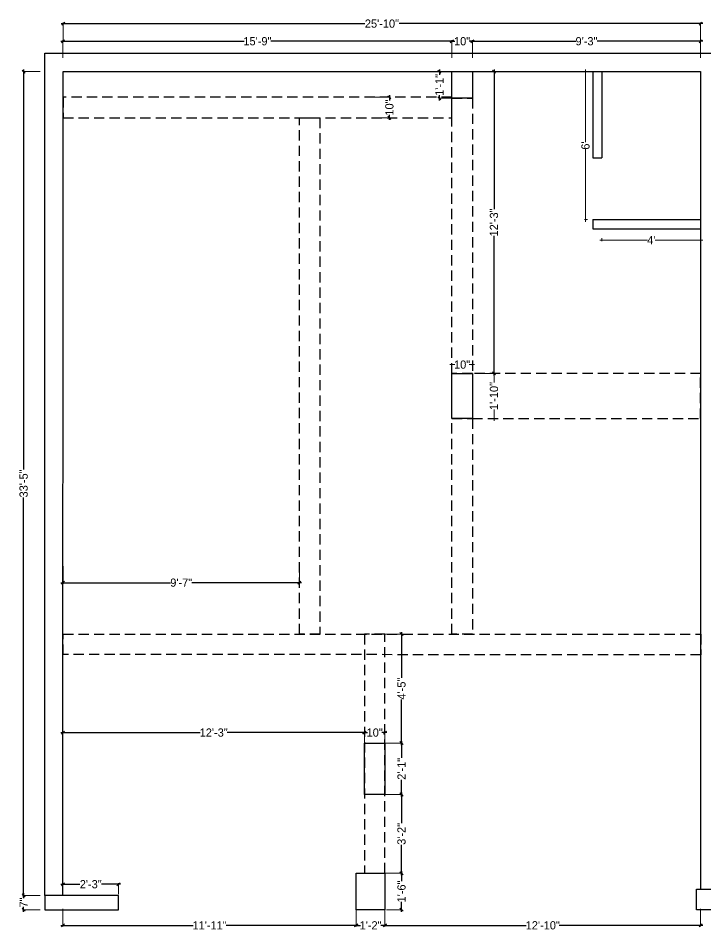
# Model space of a CAD drawing. Header units: millimetres. Extents: x 56222 to 3066687, y -650199 to -121287.
# Drawn here: x 134561.9 to 134896.3, y -183305.5 to -182861.8 of the extents above; entities that cross this region are included whole.
import ezdxf

# ---------------------------------------------------------------- set-up
doc = ezdxf.new("R2010")
doc.units = ezdxf.units.MM
doc.header["$MEASUREMENT"] = 0
doc.header["$PDMODE"] = 35
doc.linetypes.add('DASHED', pattern=[0.75, 0.5, -0.25])
doc.layers.get('Defpoints').update_dxf_attribs({"color": 220})
for name, color, linetype, lineweight in [('BEAM', 7, 'DASHED', 30), ('COLUMN', 1, 'Continuous', 30), ('dim', 5, 'Continuous', 20), ('wall', 7, 'Continuous', 30)]:
    doc.layers.add(name, color=color, linetype=linetype, lineweight=lineweight)
doc.styles.add('century g', font='GOTHIC.TTF')
doc.dimstyles.new('Archana', dxfattribs={"dimtxt": 2, "dimasz": 0.75, "dimexe": 0.5, "dimexo": 0.5, "dimgap": 0, "dimtad": 0, "dimzin": 0, "dimdsep": 46, "dimlunit": 4, "dimtxsty": 'century g', "dimblk": 'OBLIQUE', "dimcen": 0, "dimdle": 1, "dimclrd": 256, "dimclre": 256, "dimclrt": 256, "dimadec": 0, "dimazin": 0, "dimtfac": 1, "dimtofl": 0, "dimtmove": 1, "dimatfit": 3, "dimfxl": 1, "dimfxlon": 1, "dimtolj": 1, "dimtzin": 0, "dimlwd": -1, "dimlwe": -1, "dimarcsym": 0})

# ---------------------------------------------------------------- blocks, each defined once
blk = doc.blocks.new('_Oblique')
at = {"layer": 'wall', "color": 0, "lineweight": -2}
blk.add_line((-0.5, -0.5), (0.5, 0.5), dxfattribs=at)
blk = doc.blocks.new('*D269')
at = {"layer": 'Defpoints', "color": 0, "lineweight": 30, "ltscale": 5, "transparency": 16777216}
for p in [(134782.8, -182872.99), (134782.8, -182887.72), (134893.8, -182887.72)]:
    blk.add_point(p, dxfattribs=at)
at = {"layer": 'dim', "color": 1, "ltscale": 5, "transparency": 16777216}
for p, q in [((134782.8, -182880.99), (134782.8, -182872.49)), ((134893.8, -182880.99), (134893.8, -182872.49))]:
    blk.add_line(p, q, dxfattribs=at)
at = {"layer": 'dim', "color": 1, "lineweight": -2, "ltscale": 5, "transparency": 16777216}
for p, q in [((134781.8, -182872.99), (134833.08, -182872.99)), ((134894.8, -182872.99), (134843.52, -182872.99))]:
    blk.add_line(p, q, dxfattribs=at)
at = {"layer": 'dim', "color": 1, "lineweight": -2, "ltscale": 5, "transparency": 16777216, "xscale": 1.5, "yscale": 1.5, "zscale": 1.5, "rotation": 180}
blk.add_blockref('_Oblique', (134782.8, -182872.99), dxfattribs=at)
at = {"layer": 'dim', "color": 1, "lineweight": -2, "ltscale": 5, "transparency": 16777216, "xscale": 1.5, "yscale": 1.5, "zscale": 1.5}
blk.add_blockref('_Oblique', (134893.8, -182872.99), dxfattribs=at)
at = {"layer": 'dim', "color": 5, "ltscale": 5, "transparency": 16777216, "insert": (134838.3, -182872.99), "char_height": 4, "attachment_point": 5, "style": 'century g'}
blk.add_mtext('\\A1;9\'-3"', dxfattribs=at)
blk = doc.blocks.new('*D270')
at = {"layer": 'Defpoints', "color": 0, "lineweight": 30, "ltscale": 5, "transparency": 16777216}
for p in [(134740.27, -183209.16), (134730.27, -183214.26), (134740.27, -183214.26)]:
    blk.add_point(p, dxfattribs=at)
at = {"layer": 'dim', "color": 1, "lineweight": -2, "ltscale": 5, "transparency": 16777216}
for p, q in [((134729.27, -183209.16), (134731.78, -183209.16)), ((134741.27, -183209.16), (134738.76, -183209.16))]:
    blk.add_line(p, q, dxfattribs=at)
at = {"layer": 'dim', "color": 1, "ltscale": 5, "transparency": 16777216}
for p, q in [((134730.27, -183213.76), (134730.27, -183208.66)), ((134740.27, -183213.76), (134740.27, -183208.66))]:
    blk.add_line(p, q, dxfattribs=at)
at = {"layer": 'dim', "color": 1, "lineweight": -2, "ltscale": 5, "transparency": 16777216, "xscale": 1.5, "yscale": 1.5, "zscale": 1.5, "rotation": 180}
blk.add_blockref('_Oblique', (134730.27, -183209.16), dxfattribs=at)
at = {"layer": 'dim', "color": 1, "lineweight": -2, "ltscale": 5, "transparency": 16777216, "xscale": 1.5, "yscale": 1.5, "zscale": 1.5}
blk.add_blockref('_Oblique', (134740.27, -183209.16), dxfattribs=at)
at = {"layer": 'dim', "color": 5, "ltscale": 5, "transparency": 16777216, "insert": (134735.27, -183209.16), "char_height": 4, "attachment_point": 5, "style": 'century g'}
blk.add_mtext('\\A1;10"', dxfattribs=at)
blk = doc.blocks.new('*D271')
at = {"layer": 'Defpoints', "color": 0, "lineweight": 30, "ltscale": 5, "transparency": 16777216}
for p in [(134845.8, -182929.72), (134893.8, -182929.72), (134893.8, -182969.73)]:
    blk.add_point(p, dxfattribs=at)
at = {"layer": 'dim', "color": 1, "ltscale": 5, "transparency": 16777216}
for p, q in [((134844.8, -182969.73), (134867.95, -182969.73)), ((134845.8, -182968.73), (134845.8, -182970.23)), ((134894.8, -182969.73), (134871.65, -182969.73)), ((134893.8, -182968.73), (134893.8, -182970.23))]:
    blk.add_line(p, q, dxfattribs=at)
at = {"layer": 'dim', "color": 1, "ltscale": 5, "transparency": 16777216, "xscale": 0.5, "yscale": 0.5, "zscale": 0.5, "rotation": 180}
blk.add_blockref('_Oblique', (134845.8, -182969.73), dxfattribs=at)
at = {"layer": 'dim', "color": 1, "ltscale": 5, "transparency": 16777216, "xscale": 0.5, "yscale": 0.5, "zscale": 0.5}
blk.add_blockref('_Oblique', (134893.8, -182969.73), dxfattribs=at)
at = {"layer": 'dim', "color": 5, "ltscale": 5, "transparency": 16777216, "insert": (134869.8, -182969.73), "char_height": 4, "attachment_point": 5, "style": 'century g'}
blk.add_mtext("\\A1;4'", dxfattribs=at)
blk = doc.blocks.new('*D272')
at = {"layer": 'Defpoints', "color": 0, "lineweight": 30, "ltscale": 5, "transparency": 16777216}
for p in [(134772.8, -182887.72), (134766.75, -182900.72), (134772.8, -182900.72)]:
    blk.add_point(p, dxfattribs=at)
at = {"layer": 'dim', "color": 1, "ltscale": 5, "transparency": 16777216}
for p, q in [((134772.3, -182887.72), (134766.25, -182887.72)), ((134772.3, -182900.72), (134766.25, -182900.72))]:
    blk.add_line(p, q, dxfattribs=at)
at = {"layer": 'dim', "color": 1, "lineweight": -2, "ltscale": 5, "transparency": 16777216}
for p, q in [((134766.75, -182886.72), (134766.75, -182889.26)), ((134766.75, -182901.72), (134766.75, -182899.18))]:
    blk.add_line(p, q, dxfattribs=at)
at = {"layer": 'dim', "color": 1, "lineweight": -2, "ltscale": 5, "transparency": 16777216, "xscale": 1.5, "yscale": 1.5, "zscale": 1.5}
for p, rotation in [((134766.75, -182887.72), 90), ((134766.75, -182900.72), 270)]:
    blk.add_blockref('_Oblique', p, dxfattribs=dict(at, rotation=rotation))
at = {"layer": 'dim', "color": 5, "ltscale": 5, "transparency": 16777216, "insert": (134766.75, -182894.22), "char_height": 4, "attachment_point": 5, "rotation": 90, "style": 'century g'}
blk.add_mtext('\\A1;1\'-1"', dxfattribs=at)
blk = doc.blocks.new('*D273')
at = {"layer": 'Defpoints', "color": 0, "lineweight": 30, "ltscale": 5, "transparency": 16777216}
for p in [(134782.8, -183030.24), (134772.8, -183034.48), (134782.8, -183034.48)]:
    blk.add_point(p, dxfattribs=at)
at = {"layer": 'dim', "color": 1, "ltscale": 5, "transparency": 16777216}
for p, q in [((134771.8, -183030.24), (134774.31, -183030.24)), ((134772.8, -183031.24), (134772.8, -183029.74)), ((134783.8, -183030.24), (134781.28, -183030.24)), ((134782.8, -183031.24), (134782.8, -183029.74))]:
    blk.add_line(p, q, dxfattribs=at)
at = {"layer": 'dim', "color": 1, "ltscale": 5, "transparency": 16777216, "xscale": 0.5, "yscale": 0.5, "zscale": 0.5, "rotation": 180}
blk.add_blockref('_Oblique', (134772.8, -183030.24), dxfattribs=at)
at = {"layer": 'dim', "color": 1, "ltscale": 5, "transparency": 16777216, "xscale": 0.5, "yscale": 0.5, "zscale": 0.5}
blk.add_blockref('_Oblique', (134782.8, -183030.24), dxfattribs=at)
at = {"layer": 'dim', "color": 5, "ltscale": 5, "transparency": 16777216, "insert": (134777.8, -183030.24), "char_height": 4, "attachment_point": 5, "style": 'century g'}
blk.add_mtext('\\A1;10"', dxfattribs=at)
blk = doc.blocks.new('*D274')
at = {"layer": 'Defpoints', "color": 0, "lineweight": 30, "ltscale": 5, "transparency": 16777216}
for p in [(134782.8, -183034.48), (134782.8, -183056.48), (134793.31, -183056.48)]:
    blk.add_point(p, dxfattribs=at)
at = {"layer": 'dim', "color": 1, "ltscale": 5, "transparency": 16777216}
for p, q in [((134792.31, -183034.48), (134793.81, -183034.48)), ((134793.31, -183033.48), (134793.31, -183038.97)), ((134793.31, -183057.48), (134793.31, -183051.98)), ((134792.31, -183056.48), (134793.81, -183056.48))]:
    blk.add_line(p, q, dxfattribs=at)
at = {"layer": 'dim', "color": 1, "ltscale": 5, "transparency": 16777216, "xscale": 0.5, "yscale": 0.5, "zscale": 0.5}
for p, rotation in [((134793.31, -183034.48), 90), ((134793.31, -183056.48), 270)]:
    blk.add_blockref('_Oblique', p, dxfattribs=dict(at, rotation=rotation))
at = {"layer": 'dim', "color": 5, "ltscale": 5, "transparency": 16777216, "insert": (134793.31, -183045.48), "char_height": 4, "attachment_point": 5, "rotation": 90, "style": 'century g'}
blk.add_mtext('\\A1;1\'-10"', dxfattribs=at)
blk = doc.blocks.new('*D252')
at = {"layer": 'Defpoints', "color": 0, "lineweight": 30, "ltscale": 5, "transparency": 16777216}
for p in [(134893.8, -182864.43), (134583.8, -182887.72), (134893.8, -182887.72)]:
    blk.add_point(p, dxfattribs=at)
at = {"layer": 'dim', "color": 1, "ltscale": 5, "transparency": 16777216}
for p, q in [((134583.8, -182872.43), (134583.8, -182863.93)), ((134893.8, -182872.43), (134893.8, -182863.93))]:
    blk.add_line(p, q, dxfattribs=at)
at = {"layer": 'dim', "color": 1, "lineweight": -2, "ltscale": 5, "transparency": 16777216}
for p, q in [((134582.8, -182864.43), (134730.44, -182864.43)), ((134894.8, -182864.43), (134747.16, -182864.43))]:
    blk.add_line(p, q, dxfattribs=at)
at = {"layer": 'dim', "color": 1, "lineweight": -2, "ltscale": 5, "transparency": 16777216, "xscale": 1.5, "yscale": 1.5, "zscale": 1.5, "rotation": 180}
blk.add_blockref('_Oblique', (134583.8, -182864.43), dxfattribs=at)
at = {"layer": 'dim', "color": 1, "lineweight": -2, "ltscale": 5, "transparency": 16777216, "xscale": 1.5, "yscale": 1.5, "zscale": 1.5}
blk.add_blockref('_Oblique', (134893.8, -182864.43), dxfattribs=at)
at = {"layer": 'dim', "color": 5, "ltscale": 5, "transparency": 16777216, "insert": (134738.8, -182864.43), "char_height": 4, "attachment_point": 5, "style": 'century g'}
blk.add_mtext('\\A1;25\'-10"', dxfattribs=at)
blk = doc.blocks.new('*D253')
at = {"layer": 'Defpoints', "color": 0, "lineweight": 30, "ltscale": 5, "transparency": 16777216}
for p in [(134893.8, -182887.72), (134902.8, -183285.28), (134911.68, -183285.28)]:
    blk.add_point(p, dxfattribs=at)
at = {"layer": 'dim', "color": 1, "ltscale": 5, "transparency": 16777216}
for p, q in [((134903.68, -182887.72), (134912.18, -182887.72)), ((134903.68, -183285.28), (134912.18, -183285.28))]:
    blk.add_line(p, q, dxfattribs=at)
at = {"layer": 'dim', "color": 1, "lineweight": -2, "ltscale": 5, "transparency": 16777216}
for p, q in [((134911.68, -182886.72), (134911.68, -183079.69)), ((134911.68, -183286.28), (134911.68, -183093.3))]:
    blk.add_line(p, q, dxfattribs=at)
at = {"layer": 'dim', "color": 1, "lineweight": -2, "ltscale": 5, "transparency": 16777216, "xscale": 1.5, "yscale": 1.5, "zscale": 1.5}
for p, rotation in [((134911.68, -182887.72), 90), ((134911.68, -183285.28), 270)]:
    blk.add_blockref('_Oblique', p, dxfattribs=dict(at, rotation=rotation))
at = {"layer": 'dim', "color": 5, "ltscale": 5, "transparency": 16777216, "insert": (134911.68, -183086.5), "char_height": 4, "attachment_point": 5, "rotation": 90, "style": 'century g'}
blk.add_mtext('\\A1;33\'-2"', dxfattribs=at)
blk = doc.blocks.new('*D255')
at = {"layer": 'Defpoints', "color": 0, "lineweight": 30, "ltscale": 5, "transparency": 16777216}
for p in [(134772.8, -182872.99), (134772.8, -182887.72), (134782.8, -182887.72)]:
    blk.add_point(p, dxfattribs=at)
at = {"layer": 'dim', "color": 1, "ltscale": 5, "transparency": 16777216}
for p, q in [((134772.8, -182880.99), (134772.8, -182872.49)), ((134782.8, -182880.99), (134782.8, -182872.49))]:
    blk.add_line(p, q, dxfattribs=at)
at = {"layer": 'dim', "color": 1, "lineweight": -2, "ltscale": 5, "transparency": 16777216}
for p, q in [((134771.8, -182872.99), (134774.31, -182872.99)), ((134783.8, -182872.99), (134781.28, -182872.99))]:
    blk.add_line(p, q, dxfattribs=at)
at = {"layer": 'dim', "color": 1, "lineweight": -2, "ltscale": 5, "transparency": 16777216, "xscale": 1.5, "yscale": 1.5, "zscale": 1.5, "rotation": 180}
blk.add_blockref('_Oblique', (134772.8, -182872.99), dxfattribs=at)
at = {"layer": 'dim', "color": 1, "lineweight": -2, "ltscale": 5, "transparency": 16777216, "xscale": 1.5, "yscale": 1.5, "zscale": 1.5}
blk.add_blockref('_Oblique', (134782.8, -182872.99), dxfattribs=at)
at = {"layer": 'dim', "color": 5, "ltscale": 5, "transparency": 16777216, "insert": (134777.8, -182872.99), "char_height": 4, "attachment_point": 5, "style": 'century g'}
blk.add_mtext('\\A1;10"', dxfattribs=at)
blk = doc.blocks.new('*D256')
at = {"layer": 'Defpoints', "color": 0, "lineweight": 30, "ltscale": 5, "transparency": 16777216}
for p in [(134583.68, -182872.99), (134583.68, -182887.72), (134772.8, -182887.72)]:
    blk.add_point(p, dxfattribs=at)
at = {"layer": 'dim', "color": 1, "ltscale": 5, "transparency": 16777216}
for p, q in [((134583.68, -182880.99), (134583.68, -182872.49)), ((134772.8, -182880.99), (134772.8, -182872.49))]:
    blk.add_line(p, q, dxfattribs=at)
at = {"layer": 'dim', "color": 1, "lineweight": -2, "ltscale": 5, "transparency": 16777216}
for p, q in [((134582.68, -182872.99), (134671.73, -182872.99)), ((134773.8, -182872.99), (134684.74, -182872.99))]:
    blk.add_line(p, q, dxfattribs=at)
at = {"layer": 'dim', "color": 1, "lineweight": -2, "ltscale": 5, "transparency": 16777216, "xscale": 1.5, "yscale": 1.5, "zscale": 1.5, "rotation": 180}
blk.add_blockref('_Oblique', (134583.68, -182872.99), dxfattribs=at)
at = {"layer": 'dim', "color": 1, "lineweight": -2, "ltscale": 5, "transparency": 16777216, "xscale": 1.5, "yscale": 1.5, "zscale": 1.5}
blk.add_blockref('_Oblique', (134772.8, -182872.99), dxfattribs=at)
at = {"layer": 'dim', "color": 5, "ltscale": 5, "transparency": 16777216, "insert": (134678.24, -182872.99), "char_height": 4, "attachment_point": 5, "style": 'century g'}
blk.add_mtext('\\A1;15\'-9"', dxfattribs=at)
blk = doc.blocks.new('*D257')
at = {"layer": 'Defpoints', "color": 0, "lineweight": 30, "ltscale": 5, "transparency": 16777216}
for p in [(134782.8, -182887.72), (134782.8, -183034.48), (134793.31, -183034.48)]:
    blk.add_point(p, dxfattribs=at)
at = {"layer": 'dim', "color": 1, "ltscale": 5, "transparency": 16777216}
for p, q in [((134785.31, -182887.72), (134793.81, -182887.72)), ((134785.31, -183034.48), (134793.81, -183034.48))]:
    blk.add_line(p, q, dxfattribs=at)
at = {"layer": 'dim', "color": 1, "lineweight": -2, "ltscale": 5, "transparency": 16777216}
for p, q in [((134793.31, -182886.72), (134793.31, -182954.59)), ((134793.31, -183035.48), (134793.31, -182967.6))]:
    blk.add_line(p, q, dxfattribs=at)
at = {"layer": 'dim', "color": 1, "lineweight": -2, "ltscale": 5, "transparency": 16777216, "xscale": 1.5, "yscale": 1.5, "zscale": 1.5}
for p, rotation in [((134793.31, -182887.72), 90), ((134793.31, -183034.48), 270)]:
    blk.add_blockref('_Oblique', p, dxfattribs=dict(at, rotation=rotation))
at = {"layer": 'dim', "color": 5, "ltscale": 5, "transparency": 16777216, "insert": (134793.31, -182961.1), "char_height": 4, "attachment_point": 5, "rotation": 90, "style": 'century g'}
blk.add_mtext('\\A1;12\'-3"', dxfattribs=at)
blk = doc.blocks.new('*D258')
at = {"layer": 'Defpoints', "color": 0, "lineweight": 30, "ltscale": 5, "transparency": 16777216}
for p in [(134583.68, -182887.72), (134564.56, -183288.28), (134583.68, -183288.28)]:
    blk.add_point(p, dxfattribs=at)
at = {"layer": 'dim', "color": 1, "ltscale": 5, "transparency": 16777216}
for p, q in [((134572.56, -182887.72), (134564.06, -182887.72)), ((134572.56, -183288.28), (134564.06, -183288.28))]:
    blk.add_line(p, q, dxfattribs=at)
at = {"layer": 'dim', "color": 1, "lineweight": -2, "ltscale": 5, "transparency": 16777216}
for p, q in [((134564.56, -182886.72), (134564.56, -183081.19)), ((134564.56, -183289.28), (134564.56, -183094.8))]:
    blk.add_line(p, q, dxfattribs=at)
at = {"layer": 'dim', "color": 1, "lineweight": -2, "ltscale": 5, "transparency": 16777216, "xscale": 1.5, "yscale": 1.5, "zscale": 1.5}
for p, rotation in [((134564.56, -182887.72), 90), ((134564.56, -183288.28), 270)]:
    blk.add_blockref('_Oblique', p, dxfattribs=dict(at, rotation=rotation))
at = {"layer": 'dim', "color": 5, "ltscale": 5, "transparency": 16777216, "insert": (134564.56, -183088), "char_height": 4, "attachment_point": 5, "rotation": 90, "style": 'century g'}
blk.add_mtext('\\A1;33\'-5"', dxfattribs=at)
blk = doc.blocks.new('*D259')
at = {"layer": 'Defpoints', "color": 0, "lineweight": 30, "ltscale": 5, "transparency": 16777216}
for p in [(134574.8, -183288.28), (134564.56, -183295.28), (134574.8, -183295.28)]:
    blk.add_point(p, dxfattribs=at)
at = {"layer": 'dim', "color": 1, "ltscale": 5, "transparency": 16777216}
for p, q in [((134572.56, -183288.28), (134564.06, -183288.28)), ((134572.56, -183295.28), (134564.06, -183295.28))]:
    blk.add_line(p, q, dxfattribs=at)
at = {"layer": 'dim', "color": 1, "lineweight": -2, "ltscale": 5, "transparency": 16777216}
for p, q in [((134564.56, -183287.28), (134564.56, -183289.64)), ((134564.56, -183296.28), (134564.56, -183293.91))]:
    blk.add_line(p, q, dxfattribs=at)
at = {"layer": 'dim', "color": 1, "lineweight": -2, "ltscale": 5, "transparency": 16777216, "xscale": 1.5, "yscale": 1.5, "zscale": 1.5}
for p, rotation in [((134564.56, -183288.28), 90), ((134564.56, -183295.28), 270)]:
    blk.add_blockref('_Oblique', p, dxfattribs=dict(at, rotation=rotation))
at = {"layer": 'dim', "color": 5, "ltscale": 5, "transparency": 16777216, "insert": (134564.56, -183291.78), "char_height": 4, "attachment_point": 5, "rotation": 90, "style": 'century g'}
blk.add_mtext('\\A1;7"', dxfattribs=at)
blk = doc.blocks.new('*D260')
at = {"layer": 'Defpoints', "color": 0, "lineweight": 30, "ltscale": 5, "transparency": 16777216}
for p in [(134610.68, -183282.88), (134583.68, -183288.28), (134610.68, -183288.28)]:
    blk.add_point(p, dxfattribs=at)
at = {"layer": 'dim', "color": 1, "lineweight": -2, "ltscale": 5, "transparency": 16777216}
for p, q in [((134582.68, -183282.88), (134591.9, -183282.88)), ((134611.68, -183282.88), (134602.45, -183282.88))]:
    blk.add_line(p, q, dxfattribs=at)
at = {"layer": 'dim', "color": 1, "ltscale": 5, "transparency": 16777216}
for p, q in [((134583.68, -183287.78), (134583.68, -183282.38)), ((134610.68, -183287.78), (134610.68, -183282.38))]:
    blk.add_line(p, q, dxfattribs=at)
at = {"layer": 'dim', "color": 1, "lineweight": -2, "ltscale": 5, "transparency": 16777216, "xscale": 1.5, "yscale": 1.5, "zscale": 1.5, "rotation": 180}
blk.add_blockref('_Oblique', (134583.68, -183282.88), dxfattribs=at)
at = {"layer": 'dim', "color": 1, "lineweight": -2, "ltscale": 5, "transparency": 16777216, "xscale": 1.5, "yscale": 1.5, "zscale": 1.5}
blk.add_blockref('_Oblique', (134610.68, -183282.88), dxfattribs=at)
at = {"layer": 'dim', "color": 5, "ltscale": 5, "transparency": 16777216, "insert": (134597.18, -183282.88), "char_height": 4, "attachment_point": 5, "style": 'century g'}
blk.add_mtext('\\A1;2\'-3"', dxfattribs=at)
blk = doc.blocks.new('*D262')
at = {"layer": 'Defpoints', "color": 0, "lineweight": 30, "ltscale": 5, "transparency": 16777216}
for p in [(134740.27, -183214.26), (134740.77, -183239.26), (134748.34, -183239.26)]:
    blk.add_point(p, dxfattribs=at)
at = {"layer": 'dim', "color": 1, "ltscale": 5, "transparency": 16777216}
for p, q in [((134740.77, -183214.26), (134748.84, -183214.26)), ((134741.27, -183239.26), (134748.84, -183239.26))]:
    blk.add_line(p, q, dxfattribs=at)
at = {"layer": 'dim', "color": 1, "lineweight": -2, "ltscale": 5, "transparency": 16777216}
for p, q in [((134748.34, -183213.26), (134748.34, -183221.49)), ((134748.34, -183240.26), (134748.34, -183232.04))]:
    blk.add_line(p, q, dxfattribs=at)
at = {"layer": 'dim', "color": 1, "lineweight": -2, "ltscale": 5, "transparency": 16777216, "xscale": 1.5, "yscale": 1.5, "zscale": 1.5}
for p, rotation in [((134748.34, -183214.26), 90), ((134748.34, -183239.26), 270)]:
    blk.add_blockref('_Oblique', p, dxfattribs=dict(at, rotation=rotation))
at = {"layer": 'dim', "color": 5, "ltscale": 5, "transparency": 16777216, "insert": (134748.34, -183226.76), "char_height": 4, "attachment_point": 5, "rotation": 90, "style": 'century g'}
blk.add_mtext('\\A1;2\'-1"', dxfattribs=at)
blk = doc.blocks.new('*D263')
at = {"layer": 'Defpoints', "color": 0, "lineweight": 30, "ltscale": 5, "transparency": 16777216}
for p in [(134730.27, -183209.16), (134730.27, -183214.26), (134583.69, -183239.26)]:
    blk.add_point(p, dxfattribs=at)
at = {"layer": 'dim', "color": 1, "lineweight": -2, "ltscale": 5, "transparency": 16777216}
for p, q in [((134582.69, -183209.16), (134650.48, -183209.16)), ((134731.27, -183209.16), (134663.49, -183209.16))]:
    blk.add_line(p, q, dxfattribs=at)
at = {"layer": 'dim', "color": 1, "ltscale": 5, "transparency": 16777216}
for p, q in [((134583.69, -183217.16), (134583.69, -183208.66)), ((134730.27, -183213.76), (134730.27, -183208.66))]:
    blk.add_line(p, q, dxfattribs=at)
at = {"layer": 'dim', "color": 1, "lineweight": -2, "ltscale": 5, "transparency": 16777216, "xscale": 1.5, "yscale": 1.5, "zscale": 1.5, "rotation": 180}
blk.add_blockref('_Oblique', (134583.69, -183209.16), dxfattribs=at)
at = {"layer": 'dim', "color": 1, "lineweight": -2, "ltscale": 5, "transparency": 16777216, "xscale": 1.5, "yscale": 1.5, "zscale": 1.5}
blk.add_blockref('_Oblique', (134730.27, -183209.16), dxfattribs=at)
at = {"layer": 'dim', "color": 5, "ltscale": 5, "transparency": 16777216, "insert": (134656.98, -183209.16), "char_height": 4, "attachment_point": 5, "style": 'century g'}
blk.add_mtext('\\A1;12\'-3"', dxfattribs=at)
blk = doc.blocks.new('*D264')
at = {"layer": 'Defpoints', "color": 0, "lineweight": 30, "ltscale": 5, "transparency": 16777216}
for p in [(134735.27, -183239.26), (134735.27, -183277.54), (134748.34, -183277.54)]:
    blk.add_point(p, dxfattribs=at)
at = {"layer": 'dim', "color": 1, "ltscale": 5, "transparency": 16777216}
for p, q in [((134740.34, -183239.26), (134748.84, -183239.26)), ((134740.34, -183277.54), (134748.84, -183277.54))]:
    blk.add_line(p, q, dxfattribs=at)
at = {"layer": 'dim', "color": 1, "lineweight": -2, "ltscale": 5, "transparency": 16777216}
for p, q in [((134748.34, -183238.26), (134748.34, -183253.14)), ((134748.34, -183278.54), (134748.34, -183263.66))]:
    blk.add_line(p, q, dxfattribs=at)
at = {"layer": 'dim', "color": 1, "lineweight": -2, "ltscale": 5, "transparency": 16777216, "xscale": 1.5, "yscale": 1.5, "zscale": 1.5}
for p, rotation in [((134748.34, -183239.26), 90), ((134748.34, -183277.54), 270)]:
    blk.add_blockref('_Oblique', p, dxfattribs=dict(at, rotation=rotation))
at = {"layer": 'dim', "color": 5, "ltscale": 5, "transparency": 16777216, "insert": (134748.34, -183258.4), "char_height": 4, "attachment_point": 5, "rotation": 90, "style": 'century g'}
blk.add_mtext('\\A1;3\'-2"', dxfattribs=at)
blk = doc.blocks.new('*D265')
at = {"layer": 'Defpoints', "color": 0, "lineweight": 30, "ltscale": 5, "transparency": 16777216}
for p in [(134740.49, -183277.54), (134748.34, -183277.54), (134740.49, -183295.28)]:
    blk.add_point(p, dxfattribs=at)
at = {"layer": 'dim', "color": 1, "lineweight": -2, "ltscale": 5, "transparency": 16777216}
for p, q in [((134748.34, -183276.54), (134748.34, -183281.45)), ((134748.34, -183296.28), (134748.34, -183291.37))]:
    blk.add_line(p, q, dxfattribs=at)
at = {"layer": 'dim', "color": 1, "ltscale": 5, "transparency": 16777216}
for p, q in [((134740.99, -183277.54), (134748.84, -183277.54)), ((134740.99, -183295.28), (134748.84, -183295.28))]:
    blk.add_line(p, q, dxfattribs=at)
at = {"layer": 'dim', "color": 1, "lineweight": -2, "ltscale": 5, "transparency": 16777216, "xscale": 1.5, "yscale": 1.5, "zscale": 1.5}
for p, rotation in [((134748.34, -183277.54), 90), ((134748.34, -183295.28), 270)]:
    blk.add_blockref('_Oblique', p, dxfattribs=dict(at, rotation=rotation))
at = {"layer": 'dim', "color": 5, "ltscale": 5, "transparency": 16777216, "insert": (134748.34, -183286.41), "char_height": 4, "attachment_point": 5, "rotation": 90, "style": 'century g'}
blk.add_mtext('\\A1;1\'-6"', dxfattribs=at)
blk = doc.blocks.new('*D266')
at = {"layer": 'Defpoints', "color": 0, "lineweight": 30, "ltscale": 5, "transparency": 16777216}
for p in [(134893.8, -183285.28), (134740.27, -183294.54), (134893.8, -183302.87)]:
    blk.add_point(p, dxfattribs=at)
at = {"layer": 'dim', "color": 1, "ltscale": 5, "transparency": 16777216}
for p, q in [((134740.27, -183295.04), (134740.27, -183303.37)), ((134893.8, -183294.87), (134893.8, -183303.37))]:
    blk.add_line(p, q, dxfattribs=at)
at = {"layer": 'dim', "color": 1, "lineweight": -2, "ltscale": 5, "transparency": 16777216}
for p, q in [((134739.27, -183302.87), (134808.99, -183302.87)), ((134894.8, -183302.87), (134825.08, -183302.87))]:
    blk.add_line(p, q, dxfattribs=at)
at = {"layer": 'dim', "color": 1, "lineweight": -2, "ltscale": 5, "transparency": 16777216, "xscale": 1.5, "yscale": 1.5, "zscale": 1.5, "rotation": 180}
blk.add_blockref('_Oblique', (134740.27, -183302.87), dxfattribs=at)
at = {"layer": 'dim', "color": 1, "lineweight": -2, "ltscale": 5, "transparency": 16777216, "xscale": 1.5, "yscale": 1.5, "zscale": 1.5}
blk.add_blockref('_Oblique', (134893.8, -183302.87), dxfattribs=at)
at = {"layer": 'dim', "color": 5, "ltscale": 5, "transparency": 16777216, "insert": (134817.03, -183302.87), "char_height": 4, "attachment_point": 5, "style": 'century g'}
blk.add_mtext('\\A1;12\'-10"', dxfattribs=at)
blk = doc.blocks.new('*D267')
at = {"layer": 'Defpoints', "color": 0, "lineweight": 30, "ltscale": 5, "transparency": 16777216}
for p in [(134726.27, -183294.54), (134740.27, -183294.54), (134726.27, -183302.87)]:
    blk.add_point(p, dxfattribs=at)
at = {"layer": 'dim', "color": 1, "ltscale": 5, "transparency": 16777216}
for p, q in [((134726.27, -183295.04), (134726.27, -183303.37)), ((134740.27, -183295.04), (134740.27, -183303.37))]:
    blk.add_line(p, q, dxfattribs=at)
at = {"layer": 'dim', "color": 1, "lineweight": -2, "ltscale": 5, "transparency": 16777216}
for p, q in [((134725.27, -183302.87), (134728.31, -183302.87)), ((134741.27, -183302.87), (134738.23, -183302.87))]:
    blk.add_line(p, q, dxfattribs=at)
at = {"layer": 'dim', "color": 1, "lineweight": -2, "ltscale": 5, "transparency": 16777216, "xscale": 1.5, "yscale": 1.5, "zscale": 1.5, "rotation": 180}
blk.add_blockref('_Oblique', (134726.27, -183302.87), dxfattribs=at)
at = {"layer": 'dim', "color": 1, "lineweight": -2, "ltscale": 5, "transparency": 16777216, "xscale": 1.5, "yscale": 1.5, "zscale": 1.5}
blk.add_blockref('_Oblique', (134740.27, -183302.87), dxfattribs=at)
at = {"layer": 'dim', "color": 5, "ltscale": 5, "transparency": 16777216, "insert": (134733.27, -183302.87), "char_height": 4, "attachment_point": 5, "style": 'century g'}
blk.add_mtext('\\A1;1\'-2"', dxfattribs=at)
blk = doc.blocks.new('*D268')
at = {"layer": 'Defpoints', "color": 0, "lineweight": 30, "ltscale": 5, "transparency": 16777216}
for p in [(134583.68, -183288.28), (134726.27, -183294.54), (134583.68, -183302.87)]:
    blk.add_point(p, dxfattribs=at)
at = {"layer": 'dim', "color": 1, "ltscale": 5, "transparency": 16777216}
for p, q in [((134583.68, -183294.87), (134583.68, -183303.37)), ((134726.27, -183295.04), (134726.27, -183303.37))]:
    blk.add_line(p, q, dxfattribs=at)
at = {"layer": 'dim', "color": 1, "lineweight": -2, "ltscale": 5, "transparency": 16777216}
for p, q in [((134582.68, -183302.87), (134646.93, -183302.87)), ((134727.27, -183302.87), (134663.02, -183302.87))]:
    blk.add_line(p, q, dxfattribs=at)
at = {"layer": 'dim', "color": 1, "lineweight": -2, "ltscale": 5, "transparency": 16777216, "xscale": 1.5, "yscale": 1.5, "zscale": 1.5, "rotation": 180}
blk.add_blockref('_Oblique', (134583.68, -183302.87), dxfattribs=at)
at = {"layer": 'dim', "color": 1, "lineweight": -2, "ltscale": 5, "transparency": 16777216, "xscale": 1.5, "yscale": 1.5, "zscale": 1.5}
blk.add_blockref('_Oblique', (134726.27, -183302.87), dxfattribs=at)
at = {"layer": 'dim', "color": 5, "ltscale": 5, "transparency": 16777216, "insert": (134654.97, -183302.87), "char_height": 4, "attachment_point": 5, "style": 'century g'}
blk.add_mtext('\\A1;11\'-11"', dxfattribs=at)
blk = doc.blocks.new('*D275')
at = {"layer": 'Defpoints', "color": 0, "lineweight": 30, "ltscale": 5, "transparency": 16777216}
for p in [(134738.14, -183161.26), (134748.34, -183161.26), (134738.14, -183214.26)]:
    blk.add_point(p, dxfattribs=at)
at = {"layer": 'dim', "color": 1, "ltscale": 5, "transparency": 16777216}
for p, q in [((134740.34, -183161.26), (134748.84, -183161.26)), ((134740.34, -183214.26), (134748.84, -183214.26))]:
    blk.add_line(p, q, dxfattribs=at)
at = {"layer": 'dim', "color": 1, "lineweight": -2, "ltscale": 5, "transparency": 16777216}
for p, q in [((134748.34, -183160.26), (134748.34, -183182.48)), ((134748.34, -183215.26), (134748.34, -183193.05))]:
    blk.add_line(p, q, dxfattribs=at)
at = {"layer": 'dim', "color": 1, "lineweight": -2, "ltscale": 5, "transparency": 16777216, "xscale": 1.5, "yscale": 1.5, "zscale": 1.5}
for p, rotation in [((134748.34, -183161.26), 90), ((134748.34, -183214.26), 270)]:
    blk.add_blockref('_Oblique', p, dxfattribs=dict(at, rotation=rotation))
at = {"layer": 'dim', "color": 5, "ltscale": 5, "transparency": 16777216, "insert": (134748.34, -183187.76), "char_height": 4, "attachment_point": 5, "rotation": 90, "style": 'century g'}
blk.add_mtext('\\A1;4\'-5"', dxfattribs=at)
blk = doc.blocks.new('*D279')
at = {"layer": 'Defpoints', "color": 0, "lineweight": 30, "ltscale": 5, "transparency": 16777216}
for p in [(134583.72, -183127.33), (134698.68, -183127.33), (134698.68, -183136.25)]:
    blk.add_point(p, dxfattribs=at)
at = {"layer": 'dim', "color": 1, "ltscale": 5, "transparency": 16777216}
for p, q in [((134583.72, -183128.25), (134583.72, -183136.75)), ((134698.68, -183128.25), (134698.68, -183136.75))]:
    blk.add_line(p, q, dxfattribs=at)
at = {"layer": 'dim', "color": 1, "lineweight": -2, "ltscale": 5, "transparency": 16777216}
for p, q in [((134582.72, -183136.25), (134635.98, -183136.25)), ((134699.68, -183136.25), (134646.43, -183136.25))]:
    blk.add_line(p, q, dxfattribs=at)
at = {"layer": 'dim', "color": 1, "lineweight": -2, "ltscale": 5, "transparency": 16777216, "xscale": 1.5, "yscale": 1.5, "zscale": 1.5, "rotation": 180}
blk.add_blockref('_Oblique', (134583.72, -183136.25), dxfattribs=at)
at = {"layer": 'dim', "color": 1, "lineweight": -2, "ltscale": 5, "transparency": 16777216, "xscale": 1.5, "yscale": 1.5, "zscale": 1.5}
blk.add_blockref('_Oblique', (134698.68, -183136.25), dxfattribs=at)
at = {"layer": 'dim', "color": 5, "ltscale": 5, "transparency": 16777216, "insert": (134641.2, -183136.25), "char_height": 4, "attachment_point": 5, "style": 'century g'}
blk.add_mtext('\\A1;9\'-7"', dxfattribs=at)
blk = doc.blocks.new('*D282')
at = {"layer": 'Defpoints', "color": 0, "lineweight": 30, "ltscale": 5, "transparency": 16777216}
for p in [(134728.29, -182900.22), (134728.29, -182910.22), (134742.45, -182910.22)]:
    blk.add_point(p, dxfattribs=at)
at = {"layer": 'dim', "color": 1, "lineweight": -2, "ltscale": 5, "transparency": 16777216}
for p, q in [((134742.45, -182899.22), (134742.45, -182901.73)), ((134742.45, -182911.22), (134742.45, -182908.7))]:
    blk.add_line(p, q, dxfattribs=at)
at = {"layer": 'dim', "color": 1, "ltscale": 5, "transparency": 16777216}
for p, q in [((134734.45, -182900.22), (134742.95, -182900.22)), ((134734.45, -182910.22), (134742.95, -182910.22))]:
    blk.add_line(p, q, dxfattribs=at)
at = {"layer": 'dim', "color": 1, "lineweight": -2, "ltscale": 5, "transparency": 16777216, "xscale": 1.5, "yscale": 1.5, "zscale": 1.5}
for p, rotation in [((134742.45, -182900.22), 90), ((134742.45, -182910.22), 270)]:
    blk.add_blockref('_Oblique', p, dxfattribs=dict(at, rotation=rotation))
at = {"layer": 'dim', "color": 5, "ltscale": 5, "transparency": 16777216, "insert": (134742.45, -182905.22), "char_height": 4, "attachment_point": 5, "rotation": 90, "style": 'century g'}
blk.add_mtext('\\A1;10"', dxfattribs=at)
blk = doc.blocks.new('*D283')
at = {"layer": 'Defpoints', "color": 0, "lineweight": 30, "ltscale": 5, "transparency": 16777216}
for p in [(134841.3, -182887.72), (134837.81, -182959.72), (134841.3, -182959.72)]:
    blk.add_point(p, dxfattribs=at)
at = {"layer": 'dim', "color": 1, "ltscale": 5, "transparency": 16777216}
for p, q in [((134838.81, -182887.72), (134837.31, -182887.72)), ((134837.81, -182886.72), (134837.81, -182921.98)), ((134837.81, -182960.72), (134837.81, -182925.45)), ((134838.81, -182959.72), (134837.31, -182959.72))]:
    blk.add_line(p, q, dxfattribs=at)
at = {"layer": 'dim', "color": 1, "ltscale": 5, "transparency": 16777216, "xscale": 0.5, "yscale": 0.5, "zscale": 0.5}
for p, rotation in [((134837.81, -182887.72), 90), ((134837.81, -182959.72), 270)]:
    blk.add_blockref('_Oblique', p, dxfattribs=dict(at, rotation=rotation))
at = {"layer": 'dim', "color": 5, "ltscale": 5, "transparency": 16777216, "insert": (134837.81, -182923.72), "char_height": 4, "attachment_point": 5, "rotation": 90, "style": 'century g'}
blk.add_mtext("\\A1;6'", dxfattribs=at)

msp = doc.modelspace()

# ---------------------------------------------------------------- linework, layer by layer
at = {"layer": 'BEAM', "color": 159, "lineweight": 25, "ltscale": 10, "true_color": 0x22346e}
for points in [[(134772.796, -182900.216), (134583.785, -182900.216), (134583.785, -182910.216), (134772.796, -182910.216)], [(134772.796, -182900.716), (134782.796, -182900.716), (134782.796, -183034.476), (134772.796, -183034.476)], [(134698.684, -182910.216), (134708.684, -182910.216), (134708.685, -183161.257), (134698.684, -183161.257)], [(134782.796, -183056.476), (134893.796, -183056.476), (134893.796, -183034.476), (134782.796, -183034.476)], [(134772.796, -183056.476), (134782.796, -183056.476), (134782.796, -183161.263), (134772.796, -183161.263)], [(134893.862, -183171.276), (134583.778, -183171.229), (134583.778, -183161.239), (134893.862, -183161.286)], [(134730.271, -183277.543), (134740.271, -183277.543), (134740.271, -183161.263), (134730.271, -183161.263)]]:
    msp.add_lwpolyline(points, close=True, dxfattribs=at)
at = {"layer": 'COLUMN', "lineweight": 30, "ltscale": 10}
for points in [[(134772.796, -182887.716), (134782.796, -182887.716), (134782.796, -182900.716), (134772.796, -182900.716)], [(134772.796, -183034.476), (134782.796, -183034.476), (134782.796, -183056.476), (134772.796, -183056.476)], [(134740.271, -183239.263), (134730.271, -183239.263), (134730.271, -183214.263), (134740.271, -183214.263)], [(134726.271, -183277.543), (134740.271, -183277.543), (134740.271, -183295.276), (134726.271, -183295.276)], [(134891.796, -183285.276), (134902.796, -183285.276), (134902.796, -183295.276), (134891.796, -183295.276)], [(134574.796, -183295.276), (134610.676, -183295.276), (134610.676, -183288.276), (134574.796, -183288.276)]]:
    msp.add_lwpolyline(points, close=True, dxfattribs=at)
at = {"layer": 'wall', "lineweight": 30, "ltscale": 10}
for p, q in [((134574.796, -182878.716), (134902.796, -182878.716)), ((134583.796, -182887.716), (134893.796, -182887.716)), ((134841.296, -182887.716), (134841.296, -182929.716)), ((134845.796, -182887.716), (134845.796, -182929.716)), ((134893.796, -182887.716), (134893.796, -183285.276)), ((134841.296, -182929.716), (134845.796, -182929.716)), ((134841.296, -182959.716), (134841.296, -182964.216)), ((134841.296, -182959.716), (134893.796, -182959.716)), ((134841.296, -182964.216), (134893.796, -182964.216))]:
    msp.add_line(p, q, dxfattribs=at)
for points in [[(134574.796, -183288.276), (134574.796, -182878.716)], [(134583.676, -183288.276), (134583.796, -182887.716)]]:
    msp.add_lwpolyline(points, dxfattribs=at)

# ---------------------------------------------------------------- dimensions: what is measured, and where the dimension line sits
at = {"layer": 'dim', "color": 1, "ltscale": 5}
for base, p1, p2, override, picture, middle in [((134893.796, -182864.427), (134583.796, -182887.716), (134893.796, -182887.716), {"dimtxt": 4, "dimasz": 1.5, "dimdec": 0, "dimclrd": 1, "dimclre": 1, "dimclrt": 5, "dimfxl": 8, "dimlwd": 65534}, '*D252', (134738.796, -182864.427)), ((134583.676, -182872.988), (134772.796, -182887.716), (134583.676, -182887.716), {"dimtxt": 4, "dimasz": 1.5, "dimdec": 0, "dimclrd": 1, "dimclre": 1, "dimclrt": 5, "dimfxl": 8, "dimlwd": 65534}, '*D256', (134678.236, -182872.988)), ((134772.796, -182872.988), (134782.796, -182887.716), (134772.796, -182887.716), {"dimtxt": 4, "dimasz": 1.5, "dimdec": 0, "dimclrd": 1, "dimclre": 1, "dimclrt": 5, "dimfxl": 8, "dimlwd": 65534}, '*D255', (134777.796, -182872.988)), ((134782.796, -182872.988), (134893.796, -182887.716), (134782.796, -182887.716), {"dimtxt": 4, "dimasz": 1.5, "dimdec": 0, "dimclrd": 1, "dimclre": 1, "dimclrt": 5, "dimfxl": 8, "dimlwd": 65534}, '*D269', (134838.296, -182872.988)), ((134893.796, -182969.732), (134845.796, -182929.716), (134893.796, -182929.716), {"dimtxt": 4, "dimasz": 0.5, "dimdec": 0, "dimclrd": 1, "dimclre": 1, "dimclrt": 5}, '*D271', (134869.796, -182969.732)), ((134782.796, -183030.236), (134772.796, -183034.476), (134782.796, -183034.476), {"dimtxt": 4, "dimasz": 0.5, "dimdec": 0, "dimclrd": 1, "dimclre": 1, "dimclrt": 5}, '*D273', (134777.796, -183030.236)), ((134698.684, -183136.255), (134583.724, -183127.332), (134698.684, -183127.332), {"dimtxt": 4, "dimasz": 1.5, "dimdec": 0, "dimclrd": 1, "dimclre": 1, "dimclrt": 5, "dimfxl": 8, "dimlwd": 65534}, '*D279', (134641.204, -183136.255)), ((134730.271, -183209.164), (134583.691, -183239.263), (134730.271, -183214.263), {"dimtxt": 4, "dimasz": 1.5, "dimdec": 0, "dimclrd": 1, "dimclre": 1, "dimclrt": 5, "dimfxl": 8, "dimlwd": 65534}, '*D263', (134656.981, -183209.164)), ((134740.271, -183209.164), (134730.271, -183214.263), (134740.271, -183214.263), {"dimtxt": 4, "dimasz": 1.5, "dimdec": 0, "dimclrd": 1, "dimclre": 1, "dimclrt": 5, "dimfxl": 8, "dimlwd": 65534}, '*D270', (134735.271, -183209.164)), ((134610.676, -183282.877), (134583.676, -183288.276), (134610.676, -183288.276), {"dimtxt": 4, "dimasz": 1.5, "dimdec": 0, "dimclrd": 1, "dimclre": 1, "dimclrt": 5, "dimfxl": 8, "dimlwd": 65534}, '*D260', (134597.176, -183282.877)), ((134893.796, -183302.871), (134740.271, -183294.543), (134893.796, -183285.276), {"dimtxt": 4, "dimasz": 1.5, "dimdec": 0, "dimclrd": 1, "dimclre": 1, "dimclrt": 5, "dimfxl": 8, "dimlwd": 65534}, '*D266', (134817.034, -183302.871)), ((134583.676, -183302.871), (134726.271, -183294.543), (134583.676, -183288.276), {"dimtxt": 4, "dimasz": 1.5, "dimdec": 0, "dimclrd": 1, "dimclre": 1, "dimclrt": 5, "dimfxl": 8, "dimlwd": 65534}, '*D268', (134654.974, -183302.871)), ((134726.271, -183302.871), (134740.271, -183294.543), (134726.271, -183294.543), {"dimtxt": 4, "dimasz": 1.5, "dimdec": 0, "dimclrd": 1, "dimclre": 1, "dimclrt": 5, "dimfxl": 8, "dimlwd": 65534}, '*D267', (134733.271, -183302.871))]:
    dim = msp.add_linear_dim(base=base, p1=p1, p2=p2, dimstyle='Archana', override=override, dxfattribs=at)
    dim.commit()
    dim.dimension.update_dxf_attribs({"geometry": picture, "text_midpoint": middle})
for base, p1, p2, override, picture, middle in [((134564.557, -183288.276), (134583.676, -182887.716), (134583.676, -183288.276), {"dimtxt": 4, "dimasz": 1.5, "dimdec": 0, "dimclrd": 1, "dimclre": 1, "dimclrt": 5, "dimfxl": 8, "dimlwd": 65534}, '*D258', (134564.557, -183087.996)), ((134766.748, -182900.716), (134772.796, -182887.716), (134772.796, -182900.716), {"dimtxt": 4, "dimasz": 1.5, "dimdec": 0, "dimclrd": 1, "dimclre": 1, "dimclrt": 5, "dimfxl": 8, "dimlwd": 65534}, '*D272', (134766.748, -182894.216)), ((134793.313, -183034.476), (134782.796, -182887.716), (134782.796, -183034.476), {"dimtxt": 4, "dimasz": 1.5, "dimdec": 0, "dimclrd": 1, "dimclre": 1, "dimclrt": 5, "dimfxl": 8, "dimlwd": 65534}, '*D257', (134793.313, -182961.096)), ((134837.809, -182959.716), (134841.296, -182887.716), (134841.296, -182959.716), {"dimtxt": 4, "dimasz": 0.5, "dimdec": 0, "dimclrd": 1, "dimclre": 1, "dimclrt": 5}, '*D283', (134837.809, -182923.716)), ((134911.679, -183285.276), (134893.796, -182887.716), (134902.796, -183285.276), {"dimtxt": 4, "dimasz": 1.5, "dimdec": 0, "dimclrd": 1, "dimclre": 1, "dimclrt": 5, "dimfxl": 8, "dimlwd": 65534}, '*D253', (134911.679, -183086.496)), ((134742.45, -182910.216), (134728.295, -182900.216), (134728.295, -182910.216), {"dimtxt": 4, "dimasz": 1.5, "dimdec": 0, "dimclrd": 1, "dimclre": 1, "dimclrt": 5, "dimfxl": 8, "dimlwd": 65534}, '*D282', (134742.45, -182905.216)), ((134793.313, -183056.476), (134782.796, -183034.476), (134782.796, -183056.476), {"dimtxt": 4, "dimasz": 0.5, "dimdec": 0, "dimclrd": 1, "dimclre": 1, "dimclrt": 5}, '*D274', (134793.313, -183045.476)), ((134748.337, -183161.263), (134738.143, -183214.263), (134738.143, -183161.263), {"dimtxt": 4, "dimasz": 1.5, "dimdec": 0, "dimclrd": 1, "dimclre": 1, "dimclrt": 5, "dimfxl": 8, "dimlwd": 65534}, '*D275', (134748.337, -183187.763)), ((134748.337, -183239.263), (134740.271, -183214.263), (134740.771, -183239.263), {"dimtxt": 4, "dimasz": 1.5, "dimdec": 0, "dimclrd": 1, "dimclre": 1, "dimclrt": 5, "dimfxl": 8, "dimlwd": 65534}, '*D262', (134748.337, -183226.763)), ((134748.337, -183277.543), (134735.271, -183239.263), (134735.271, -183277.543), {"dimtxt": 4, "dimasz": 1.5, "dimdec": 0, "dimclrd": 1, "dimclre": 1, "dimclrt": 5, "dimfxl": 8, "dimlwd": 65534}, '*D264', (134748.337, -183258.403)), ((134748.337, -183277.543), (134740.485, -183295.276), (134740.485, -183277.543), {"dimtxt": 4, "dimasz": 1.5, "dimdec": 0, "dimclrd": 1, "dimclre": 1, "dimclrt": 5, "dimfxl": 8, "dimlwd": 65534}, '*D265', (134748.337, -183286.41)), ((134564.557, -183295.276), (134574.796, -183288.276), (134574.796, -183295.276), {"dimtxt": 4, "dimasz": 1.5, "dimdec": 0, "dimclrd": 1, "dimclre": 1, "dimclrt": 5, "dimfxl": 8, "dimlwd": 65534}, '*D259', (134564.557, -183291.776))]:
    dim = msp.add_linear_dim(base=base, p1=p1, p2=p2, angle=90, dimstyle='Archana', override=override, dxfattribs=at)
    dim.commit()
    dim.dimension.update_dxf_attribs({"geometry": picture, "text_midpoint": middle})

doc.saveas('drawing.dxf')
